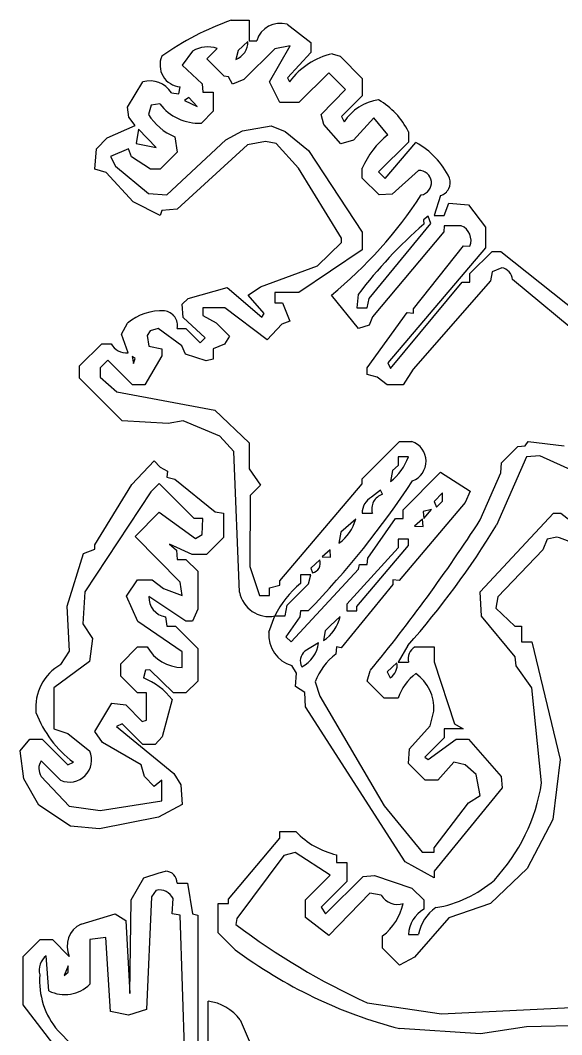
# Model space of a CAD drawing. Header units: millimetres. Extents: x 1.7 to 41.6, y 1.6 to 35.8.
# Drawn here: x 1.76 to 6.22, y 27.04 to 35.41 of the extents above; entities that cross this region are included whole.
import ezdxf

# ---------------------------------------------------------------- set-up
doc = ezdxf.new("R2010")
doc.units = ezdxf.units.MM
doc.linetypes.add('Continuous2', pattern=[0])
doc.layers.add('Unnamed Level 1', color=1, linetype='Continuous')

msp = doc.modelspace()

# ---------------------------------------------------------------- linework, layer by layer
at = {"layer": 'Unnamed Level 1', "color": 1, "linetype": 'Continuous2', "lineweight": -3}
for p, q in [((3.495, 35.412), (3.643, 35.412)), ((3.643, 35.412), (3.643, 35.242)), ((3.957, 35.379), (4.151, 35.23)), ((3.632, 35.238), (3.552, 35.164)), ((3.643, 35.242), (3.706, 35.242)), ((4.151, 35.23), (4.151, 35.145)), ((3.177, 35.157), (3.092, 35.043)), ((3.295, 35.094), (3.38, 35.179)), ((3.552, 35.164), (3.533, 35.088)), ((3.855, 35.176), (3.599, 34.923)), ((3.812, 34.903), (3.982, 35.2)), ((3.982, 35.2), (3.855, 35.176)), ((3.437, 34.952), (3.295, 35.094)), ((4.151, 35.145), (3.96, 34.936)), ((4.329, 35.136), (4.393, 35.115)), ((4.393, 35.115), (4.575, 34.933)), ((3.092, 35.043), (3.255, 34.887)), ((4.299, 34.979), (4.054, 34.734)), ((4.439, 34.84), (4.299, 34.979)), ((2.64, 34.696), (2.766, 34.903)), ((3.473, 34.946), (3.437, 34.952)), ((3.505, 34.885), (3.473, 34.946)), ((3.599, 34.923), (3.505, 34.885)), ((3.897, 34.734), (3.812, 34.903)), ((3.96, 34.936), (3.976, 34.905)), ((4.575, 34.933), (4.575, 34.789)), ((3.003, 34.814), (3.062, 34.805)), ((3.062, 34.805), (3.074, 34.864)), ((3.255, 34.887), (3.262, 34.819)), ((3.262, 34.819), (3.346, 34.819)), ((3.346, 34.819), (3.346, 34.662)), ((4.236, 34.636), (4.439, 34.84)), ((3.147, 34.776), (3.109, 34.75)), ((3.109, 34.75), (3.215, 34.702)), ((3.215, 34.702), (3.147, 34.776)), ((4.054, 34.734), (3.897, 34.734)), ((4.575, 34.789), (4.405, 34.619)), ((2.65, 34.613), (2.64, 34.696)), ((2.836, 34.713), (2.813, 34.636)), ((2.906, 34.723), (2.836, 34.713)), ((3.346, 34.662), (3.249, 34.564)), ((2.702, 34.543), (2.65, 34.613)), ((4.259, 34.553), (4.236, 34.636)), ((4.405, 34.619), (4.426, 34.573)), ((4.672, 34.607), (4.503, 34.424)), ((4.786, 34.467), (4.672, 34.607)), ((2.471, 34.441), (2.702, 34.543)), ((2.732, 34.513), (2.711, 34.395)), ((2.876, 34.363), (2.732, 34.513)), ((3.45, 34.425), (3.589, 34.499)), ((3.589, 34.499), (3.824, 34.542)), ((3.824, 34.542), (3.939, 34.494)), ((3.939, 34.494), (4.132, 34.337)), ((4.398, 34.394), (4.259, 34.553)), ((4.956, 34.493), (4.956, 34.407)), ((2.385, 34.351), (2.471, 34.441)), ((2.711, 34.395), (2.876, 34.363)), ((2.965, 33.971), (3.45, 34.425)), ((3.029, 34.45), (3.05, 34.323)), ((3.778, 34.411), (3.63, 34.384)), ((3.867, 34.395), (3.778, 34.411)), ((4.049, 34.191), (3.867, 34.395)), ((4.503, 34.424), (4.398, 34.394)), ((4.956, 34.407), (4.711, 34.162)), ((4.765, 34.107), (5.019, 34.404)), ((2.372, 34.183), (2.385, 34.351)), ((2.647, 34.353), (2.499, 34.289)), ((2.673, 34.285), (2.647, 34.353)), ((3.05, 34.323), (2.91, 34.183)), ((3.63, 34.384), (3.05, 33.855)), ((4.132, 34.337), (4.575, 33.663)), ((2.499, 34.289), (2.542, 34.209)), ((2.829, 34.183), (2.673, 34.285)), ((2.463, 34.156), (2.372, 34.183)), ((2.688, 33.914), (2.463, 34.156)), ((2.542, 34.209), (2.813, 33.982)), ((2.91, 34.183), (2.829, 34.183)), ((4.405, 33.616), (4.049, 34.191)), ((4.575, 34.111), (4.575, 34.192)), ((4.711, 34.162), (4.765, 34.107)), ((5.04, 34.173), (4.822, 33.977)), ((4.714, 33.971), (4.575, 34.111)), ((2.813, 33.982), (2.965, 33.971)), ((4.822, 33.977), (4.714, 33.971)), ((2.91, 33.802), (2.688, 33.914)), ((5.222, 33.966), (5.168, 33.802)), ((5.252, 33.802), (5.289, 33.904)), ((5.289, 33.904), (5.452, 33.891)), ((5.452, 33.891), (5.591, 33.705)), ((2.923, 33.844), (2.91, 33.802)), ((3.05, 33.855), (2.923, 33.844)), ((4.633, 33.118), (5.14, 33.735)), ((5.118, 33.796), (5.082, 33.767)), ((5.082, 33.767), (5.083, 33.73)), ((5.14, 33.735), (5.118, 33.796)), ((5.168, 33.802), (5.252, 33.802)), ((4.575, 33.663), (4.575, 33.518)), ((5.248, 33.666), (4.659, 32.967)), ((5.252, 33.717), (5.248, 33.666)), ((5.392, 33.717), (5.252, 33.717)), ((5.591, 33.705), (5.591, 33.535)), ((4.208, 33.387), (4.405, 33.578)), ((4.405, 33.578), (4.405, 33.616)), ((4.575, 33.518), (4.054, 33.167)), ((5.591, 33.535), (4.786, 32.586)), ((4.998, 33.033), (5.412, 33.552)), ((5.412, 33.552), (5.464, 33.548)), ((5.464, 33.324), (5.646, 33.505)), ((5.646, 33.505), (5.718, 33.505)), ((5.718, 33.505), (6.362, 32.993)), ((3.738, 33.214), (4.208, 33.387)), ((5.464, 33.251), (5.464, 33.324)), ((5.648, 33.336), (5.634, 33.264)), ((5.727, 33.371), (5.648, 33.336)), ((4.808, 32.54), (5.401, 33.251)), ((5.634, 33.264), (4.996, 32.533)), ((5.401, 33.251), (5.464, 33.251)), ((6.684, 32.552), (5.815, 33.273)), ((3.14, 33.118), (3.461, 33.209)), ((3.461, 33.209), (3.749, 32.964)), ((3.634, 33.145), (3.738, 33.214)), ((3.768, 32.993), (3.634, 33.145)), ((4.054, 33.167), (3.855, 33.167)), ((3.855, 33.167), (3.855, 33.082)), ((4.545, 32.87), (4.321, 33.145)), ((4.543, 33.15), (4.532, 33.04)), ((3.092, 33.07), (3.14, 33.118)), ((3.098, 32.961), (3.092, 33.07)), ((3.855, 33.082), (3.918, 33.082)), ((3.918, 33.082), (3.979, 32.931)), ((4.617, 33.04), (4.633, 33.118)), ((3.443, 33.04), (3.262, 33.04)), ((3.262, 33.04), (3.262, 32.976)), ((3.262, 32.976), (3.371, 32.915)), ((3.791, 32.777), (3.443, 33.04)), ((3.749, 32.964), (3.768, 32.993)), ((4.532, 33.04), (4.617, 33.04)), ((4.617, 32.546), (4.946, 33.001)), ((4.946, 33.001), (4.998, 32.997)), ((4.998, 32.997), (4.998, 33.033)), ((2.59, 32.822), (2.64, 32.914)), ((3.28, 32.792), (3.098, 32.961)), ((3.371, 32.915), (3.482, 32.807)), ((3.912, 32.906), (3.791, 32.777)), ((3.979, 32.931), (3.912, 32.906)), ((4.633, 32.898), (4.545, 32.87)), ((4.659, 32.967), (4.633, 32.898)), ((2.645, 32.669), (2.59, 32.822)), ((2.828, 32.85), (2.802, 32.812)), ((2.802, 32.812), (2.817, 32.724)), ((2.893, 32.87), (2.828, 32.85)), ((3.087, 32.727), (2.893, 32.87)), ((3.05, 32.87), (3.122, 32.87)), ((3.122, 32.87), (3.24, 32.752)), ((3.482, 32.807), (3.441, 32.741)), ((2.245, 32.561), (2.427, 32.743)), ((2.427, 32.743), (2.504, 32.743)), ((2.817, 32.724), (2.923, 32.701)), ((3.118, 32.658), (3.087, 32.727)), ((3.24, 32.752), (3.28, 32.792)), ((3.441, 32.741), (3.346, 32.701)), ((2.704, 32.622), (2.679, 32.639)), ((2.679, 32.639), (2.69, 32.582)), ((2.923, 32.643), (2.783, 32.404)), ((2.923, 32.701), (2.923, 32.643)), ((3.288, 32.603), (3.118, 32.658)), ((3.346, 32.701), (3.346, 32.616)), ((2.245, 32.459), (2.245, 32.561)), ((2.478, 32.607), (2.414, 32.544)), ((2.681, 32.404), (2.478, 32.607)), ((2.69, 32.582), (2.704, 32.622)), ((3.346, 32.616), (3.288, 32.603)), ((4.786, 32.586), (4.808, 32.54)), ((2.414, 32.544), (2.414, 32.468)), ((2.414, 32.468), (2.552, 32.348)), ((4.617, 32.489), (4.617, 32.546)), ((4.7, 32.469), (4.617, 32.489)), ((4.782, 32.404), (4.7, 32.469)), ((4.996, 32.533), (4.914, 32.404)), ((2.596, 32.108), (2.245, 32.459)), ((2.783, 32.404), (2.681, 32.404)), ((4.914, 32.404), (4.782, 32.404)), ((2.552, 32.348), (3.359, 32.195)), ((3.359, 32.195), (3.643, 31.926)), ((2.976, 32.087), (2.596, 32.108)), ((3.099, 32.108), (2.976, 32.087)), ((3.401, 31.981), (3.099, 32.108)), ((3.516, 31.854), (3.401, 31.981)), ((3.643, 31.926), (3.643, 31.711)), ((4.575, 31.629), (4.884, 31.938)), ((4.884, 31.938), (4.986, 31.938)), ((5.724, 31.762), (5.858, 31.896)), ((5.858, 31.896), (5.919, 31.902)), ((5.919, 31.902), (5.943, 31.938)), ((5.943, 31.938), (6.24, 31.901)), ((3.563, 30.695), (3.516, 31.854)), ((4.956, 31.811), (4.871, 31.811)), ((4.871, 31.811), (4.871, 31.739)), ((5.93, 31.811), (5.683, 31.247)), ((6.041, 31.819), (5.93, 31.811)), ((6.5, 31.609), (6.041, 31.819)), ((2.676, 31.584), (2.859, 31.778)), ((2.859, 31.778), (2.91, 31.726)), ((2.91, 31.726), (2.969, 31.694)), ((4.871, 31.739), (4.825, 31.699)), ((5.718, 31.68), (5.724, 31.762)), ((2.969, 31.694), (2.965, 31.642)), ((2.965, 31.642), (3.029, 31.627)), ((3.643, 31.711), (3.736, 31.578)), ((4.825, 31.699), (4.808, 31.608)), ((4.914, 31.375), (5.222, 31.684)), ((5.222, 31.684), (5.465, 31.529)), ((5.549, 31.29), (5.718, 31.68)), ((2.372, 31.085), (2.676, 31.584)), ((2.902, 31.591), (2.832, 31.521)), ((3.189, 31.303), (2.902, 31.591)), ((3.029, 31.627), (3.363, 31.356)), ((3.736, 31.578), (3.652, 31.492)), ((3.897, 30.789), (4.575, 31.587)), ((4.575, 31.587), (4.575, 31.629)), ((2.832, 31.521), (2.289, 30.696)), ((3.652, 31.492), (3.648, 30.907)), ((4.726, 31.537), (4.653, 31.478)), ((4.744, 31.502), (4.726, 31.537)), ((5.237, 31.515), (5.168, 31.442)), ((5.238, 31.444), (5.237, 31.515)), ((5.465, 31.529), (5.425, 31.435)), ((5.425, 31.435), (4.881, 30.79)), ((5.168, 31.442), (5.189, 31.396)), ((5.189, 31.396), (5.238, 31.444)), ((2.702, 31.155), (2.902, 31.354)), ((2.902, 31.354), (3.201, 31.137)), ((3.262, 31.303), (3.189, 31.303)), ((3.255, 31.171), (3.262, 31.303)), ((3.363, 31.356), (3.431, 31.345)), ((3.431, 31.345), (3.431, 31.146)), ((4.522, 31.298), (4.441, 31.224)), ((4.575, 31.3449), (4.575, 31.345)), ((4.575, 31.345), (4.659, 31.345)), ((4.623, 30.976), (4.85, 31.303)), ((4.85, 31.303), (4.914, 31.303)), ((4.914, 31.303), (4.914, 31.375)), ((5.072, 31.298), (5.007, 31.239)), ((5.077, 31.236), (5.072, 31.298)), ((5.148, 31.377), (5.079, 31.361)), ((5.079, 31.361), (5.083, 31.303)), ((5.083, 31.303), (5.148, 31.377)), ((5.549, 30.697), (6.154, 31.345)), ((6.154, 31.345), (6.214, 31.345)), ((6.214, 31.345), (6.608, 31.036)), ((4.441, 31.224), (4.399, 31.189)), ((5.007, 31.239), (5.077, 31.236)), ((3.073, 30.777), (2.702, 31.155)), ((3.201, 31.137), (3.255, 31.171)), ((3.431, 31.146), (3.292, 31.006)), ((4.399, 31.189), (4.384, 31.1)), ((4.956, 31.133), (4.871, 31.133)), ((4.871, 31.133), (4.871, 31.061)), ((4.956, 31.079), (4.956, 31.133)), ((6.1, 31.133), (6.066, 31.043)), ((6.181, 31.148), (6.1, 31.133)), ((2.277, 31.013), (2.372, 31.049)), ((2.372, 31.049), (2.372, 31.085)), ((3.172, 31.006), (2.986, 31.091)), ((2.986, 31.091), (3.044, 31.042)), ((4.871, 31.061), (4.448, 30.595)), ((4.532, 30.576), (4.956, 31.079)), ((2.142, 30.58), (2.277, 31.013)), ((3.044, 31.042), (3.05, 30.964)), ((3.05, 30.964), (3.122, 30.964)), ((3.122, 30.964), (3.219, 30.867)), ((3.292, 31.006), (3.172, 31.006)), ((4.31, 31.044), (4.245, 30.985)), ((4.245, 30.985), (4.315, 30.982)), ((4.315, 30.982), (4.31, 31.044)), ((4.617, 30.922), (4.623, 30.976)), ((6.066, 31.043), (5.694, 30.656)), ((3.648, 30.907), (3.728, 30.667)), ((3.99, 30.285), (4.545, 30.883)), ((4.225, 30.96), (4.151, 30.892)), ((4.151, 30.892), (4.165, 30.853)), ((4.545, 30.883), (4.554, 30.922)), ((4.554, 30.922), (4.617, 30.922)), ((2.632, 30.661), (2.723, 30.795)), ((2.723, 30.795), (2.843, 30.795)), ((2.843, 30.795), (2.936, 30.726)), ((3.219, 30.867), (3.219, 30.553)), ((4.151, 30.837), (4.066, 30.837)), ((4.066, 30.837), (4.066, 30.765)), ((4.133, 30.764), (4.151, 30.837)), ((4.881, 30.79), (4.829, 30.795)), ((4.829, 30.795), (4.829, 30.759)), ((2.936, 30.726), (3.092, 30.667)), ((3.092, 30.667), (3.073, 30.777)), ((3.812, 30.731), (3.897, 30.752)), ((3.812, 30.667), (3.812, 30.731)), ((3.897, 30.752), (3.897, 30.789)), ((3.957, 30.588), (4.133, 30.764)), ((4.829, 30.759), (4.401, 30.236)), ((2.289, 30.696), (2.272, 30.432)), ((2.726, 30.453), (2.632, 30.661)), ((3.12, 30.456), (2.817, 30.659)), ((3.728, 30.667), (3.812, 30.667)), ((5.56, 30.497), (5.549, 30.697)), ((5.694, 30.656), (5.676, 30.562)), ((2.162, 30.207), (2.142, 30.58)), ((3.219, 30.553), (3.177, 30.456)), ((3.939, 30.498), (3.957, 30.588)), ((4.448, 30.595), (4.448, 30.54)), ((4.532, 30.54), (4.532, 30.576)), ((5.676, 30.562), (5.833, 30.413)), ((2.952, 30.491), (2.965, 30.413)), ((3.805, 30.364), (3.855, 30.498)), ((3.855, 30.498), (3.939, 30.498)), ((4.062, 30.49), (3.946, 30.326)), ((4.066, 30.54), (4.062, 30.49)), ((4.13, 30.54), (4.066, 30.54)), ((4.395, 30.494), (4.314, 30.42)), ((4.448, 30.54), (4.532, 30.54)), ((5.836, 30.161), (5.56, 30.497)), ((2.272, 30.432), (2.352, 30.311)), ((3.092, 30.202), (2.726, 30.453)), ((2.965, 30.413), (3.037, 30.413)), ((3.037, 30.413), (3.219, 30.231)), ((3.177, 30.456), (3.12, 30.456)), ((4.314, 30.42), (4.27, 30.375)), ((5.833, 30.413), (5.888, 30.413)), ((5.888, 30.413), (5.888, 30.286)), ((2.352, 30.311), (2.327, 30.123)), ((3.946, 30.326), (3.99, 30.285)), ((4.27, 30.375), (4.257, 30.295)), ((2.584, 30.104), (2.723, 30.244)), ((2.723, 30.244), (2.801, 30.244)), ((3.219, 30.231), (3.219, 29.96)), ((4.216, 30.276), (4.103, 30.208)), ((4.363, 30.244), (4.358, 30.183)), ((4.401, 30.236), (4.363, 30.244)), ((4.951, 30.254), (4.871, 30.117)), ((5.011, 30.244), (5.168, 30.244)), ((5.168, 30.244), (5.169, 30.119)), ((5.888, 30.286), (5.973, 30.286)), ((5.973, 30.286), (6.207, 29.313)), ((2.09, 30.098), (2.162, 30.207)), ((3.092, 30.074), (3.092, 30.202)), ((5.845, 30.087), (5.836, 30.161)), ((2.327, 30.123), (2.033, 29.905)), ((2.584, 30.002), (2.584, 30.104)), ((2.789, 30.05), (2.771, 29.987)), ((2.823, 30.054), (2.789, 30.05)), ((3.02, 29.863), (2.823, 30.054)), ((4.034, 30.026), (3.995, 30.089)), ((4.617, 29.96), (4.642, 30.047)), ((4.861, 30.112), (4.78, 30.038)), ((4.871, 30.117), (4.956, 30.117)), ((5.169, 30.119), (5.337, 29.609)), ((5.973, 29.905), (5.845, 30.087)), ((2.723, 29.863), (2.584, 30.002)), ((3.219, 29.96), (3.122, 29.863)), ((4.024, 29.917), (4.034, 30.026)), ((4.757, 29.82), (4.617, 29.96)), ((4.78, 30.038), (4.807, 29.989)), ((2.033, 29.905), (2.033, 29.566)), ((4.102, 29.866), (4.024, 29.917)), ((4.187, 29.955), (4.226, 29.836)), ((6.055, 29.121), (5.973, 29.905)), ((2.796, 29.863), (2.723, 29.863)), ((2.796, 29.638), (2.796, 29.863)), ((3.007, 29.808), (2.925, 29.502)), ((3.122, 29.863), (3.02, 29.863)), ((4.109, 29.748), (4.102, 29.866)), ((4.226, 29.836), (4.756, 28.932)), ((4.871, 29.82), (4.757, 29.82)), ((2.371, 29.546), (2.512, 29.778)), ((2.512, 29.778), (2.626, 29.766)), ((2.626, 29.766), (2.762, 29.629)), ((4.931, 28.469), (4.109, 29.748)), ((5.136, 29.593), (5.166, 29.714)), ((2.762, 29.629), (2.796, 29.638)), ((2.033, 29.566), (2.149, 29.53)), ((2.433, 29.454), (2.371, 29.546)), ((2.596, 29.609), (2.55, 29.587)), ((2.55, 29.587), (3.022, 29.199)), ((2.766, 29.439), (2.596, 29.609)), ((4.966, 29.403), (5.136, 29.593)), ((5.409, 29.566), (5.252, 29.566)), ((5.252, 29.566), (5.252, 29.494)), ((5.337, 29.609), (5.409, 29.566)), ((1.756, 29.385), (1.834, 29.481)), ((1.834, 29.481), (1.936, 29.481)), ((1.936, 29.481), (2.148, 29.27)), ((2.149, 29.53), (2.33, 29.384)), ((2.925, 29.502), (2.868, 29.439)), ((5.252, 29.494), (5.092, 29.333)), ((5.12, 29.313), (5.35, 29.481)), ((5.35, 29.481), (5.452, 29.481)), ((5.452, 29.481), (5.72, 29.173)), ((1.786, 29.154), (1.756, 29.385)), ((2.753, 29.27), (2.433, 29.454)), ((2.868, 29.439), (2.766, 29.439)), ((4.956, 29.282), (4.966, 29.403)), ((2.088, 29.143), (1.927, 29.303)), ((2.148, 29.27), (2.194, 29.291)), ((5.092, 29.333), (5.12, 29.313)), ((5.331, 29.291), (5.198, 29.143)), ((5.424, 29.271), (5.331, 29.291)), ((6.207, 29.313), (6.147, 28.819)), ((2.78, 29.174), (2.753, 29.27)), ((5.095, 29.143), (4.956, 29.282)), ((5.515, 29.191), (5.424, 29.271)), ((1.909, 28.938), (1.786, 29.154)), ((1.929, 29.175), (2.159, 28.93)), ((2.859, 29.091), (2.78, 29.174)), ((2.923, 29.143), (2.859, 29.091)), ((2.923, 28.973), (2.923, 29.143)), ((3.022, 29.199), (3.079, 29.104)), ((5.198, 29.143), (5.095, 29.143)), ((5.549, 29.016), (5.515, 29.191)), ((5.72, 29.173), (5.73, 29.081)), ((3.079, 29.104), (3.092, 28.943)), ((5.73, 29.081), (5.168, 28.393)), ((2.415, 28.894), (2.923, 28.973)), ((5.168, 28.586), (5.453, 28.957)), ((5.453, 28.957), (5.549, 29.016)), ((2.171, 28.764), (1.909, 28.938)), ((2.159, 28.93), (2.415, 28.894)), ((3.092, 28.943), (2.897, 28.838)), ((4.756, 28.932), (5.071, 28.55)), ((2.897, 28.838), (2.409, 28.742)), ((6.147, 28.819), (5.936, 28.414)), ((2.409, 28.742), (2.171, 28.764)), ((3.897, 28.664), (3.897, 28.719)), ((3.897, 28.719), (4.029, 28.719)), ((3.473, 28.162), (3.897, 28.664)), ((4.022, 28.546), (3.928, 28.523)), ((4.312, 28.359), (4.022, 28.546)), ((5.071, 28.55), (5.168, 28.55)), ((5.168, 28.55), (5.168, 28.586)), ((3.928, 28.523), (3.541, 28.003)), ((4.363, 28.528), (4.363, 28.465)), ((4.363, 28.465), (4.448, 28.465)), ((4.448, 28.465), (4.448, 28.308)), ((5.168, 28.338), (4.931, 28.469)), ((2.774, 28.338), (2.902, 28.38)), ((2.902, 28.38), (2.952, 28.393)), ((5.168, 28.393), (5.168, 28.338)), ((5.936, 28.414), (5.632, 28.127)), ((2.669, 28.156), (2.774, 28.338)), ((3.05, 28.294), (3.135, 28.295)), ((3.05, 28.2936), (3.05, 28.294)), ((3.135, 28.295), (3.177, 28.041)), ((4.109, 28.156), (4.312, 28.359)), ((4.448, 28.308), (4.236, 28.096)), ((4.272, 28.041), (4.582, 28.35)), ((4.582, 28.35), (4.678, 28.357)), ((4.678, 28.357), (4.986, 28.253)), ((2.877, 28.235), (2.838, 28.181)), ((4.638, 28.211), (4.299, 27.863)), ((4.733, 28.194), (4.638, 28.211)), ((4.986, 28.253), (5.083, 28.156)), ((2.658, 27.383), (2.669, 28.156)), ((2.838, 28.181), (2.798, 27.251)), ((3.007, 28.041), (3.016, 28.167)), ((3.389, 27.884), (3.389, 28.126)), ((3.389, 28.126), (3.473, 28.126)), ((3.473, 28.126), (3.473, 28.162)), ((4.109, 28.011), (4.109, 28.156)), ((5.083, 28.156), (5.083, 28.079)), ((5.632, 28.127), (5.291, 28.007)), ((2.257, 27.957), (2.537, 28.04)), ((2.537, 28.04), (2.626, 27.986)), ((3.073, 28.031), (3.007, 28.041)), ((3.177, 28.041), (3.219, 28.029)), ((4.236, 28.096), (4.272, 28.041)), ((2.626, 27.986), (2.658, 27.383)), ((3.12, 26.686), (3.073, 28.031)), ((3.219, 28.029), (3.219, 26.813)), ((3.541, 28.003), (3.534, 27.953)), ((4.299, 27.863), (4.109, 28.011)), ((5.291, 28.007), (5.007, 27.685)), ((3.528, 27.745), (3.389, 27.884)), ((4.956, 27.872), (5.041, 27.872)), ((1.779, 27.69), (1.919, 27.829)), ((1.919, 27.829), (2.021, 27.829)), ((2.021, 27.829), (2.16, 27.69)), ((2.461, 27.846), (2.33, 27.829)), ((2.33, 27.829), (2.33, 27.461)), ((2.499, 27.236), (2.461, 27.846)), ((4.744, 27.757), (4.744, 27.859)), ((4.884, 27.618), (4.744, 27.757)), ((1.779, 27.291), (1.779, 27.69)), ((1.991, 27.406), (1.97, 27.694)), ((5.007, 27.685), (4.884, 27.618)), ((2.15, 27.613), (2.118, 27.533)), ((2.118, 27.533), (2.151, 27.559)), ((2.151, 27.559), (2.15, 27.613)), ((2.278, 26.644), (1.779, 27.291)), ((3.304, 26.813), (3.304, 27.321)), ((4.615, 27.307), (5.228, 27.217)), ((5.228, 27.217), (7.271, 27.317)), ((2.649, 27.205), (2.499, 27.236)), ((2.798, 27.251), (2.649, 27.205)), ((3.57, 27.168), (3.685, 26.898)), ((7.126, 27.136), (5.93, 27.109)), ((2.067, 27.076), (2.824, 26.312)), ((5.551, 27.051), (4.882, 27.094)), ((5.93, 27.109), (5.551, 27.051))]:
    msp.add_line(p, q, dxfattribs=at)
for centre, radius, start, end in [((4.2284, 33.3003), 2.2354, 109.15118, 125.72844), ((3.9006, 35.1839), 0.2031, 73.87446, 163.37874), ((3.4774, 35.2324), 0.1547, 291.07504, 2.08741), ((3.3011, 34.9597), 0.2331, 70.20651, 122.16369), ((3.0875, 35.043), 0.1795, 156.36116, 265.69969), ((4.4696, 34.5359), 0.6164, 103.18785, 143.21274), ((2.8256, 34.7017), 0.2099, 32.32961, 106.50591), ((4.7628, 34.3598), 0.3986, 97.46464, 147.65944), ((4.4007, 34.2193), 0.6191, 26.24037, 59.91816), ((3.229, 34.9703), 0.4068, 217.43731, 272.82199), ((3.2206, 34.8909), 0.4807, 212.02133, 246.51401), ((5.255, 33.8887), 0.7446, 129.04195, 155.96211), ((4.6921, 33.8196), 0.6696, 25.79747, 60.77958), ((5.0444, 34.0713), 0.1018, 279.94946, 92.48189), ((5.1878, 34.0741), 0.1134, 287.55755, 18.99573), ((2.0264, 35.9488), 3.623, 309.29599, 326.91385), ((7.5503, 30.8915), 3.7609, 130.99791, 143.09309), ((5.3402, 33.5951), 0.1324, 339.16649, 66.98404), ((5.7054, 33.2631), 0.11, 5.15077, 78.69517), ((2.9223, 32.5727), 0.443, 86.93677, 129.5965), ((2.9305, 32.8941), 0.1219, 348.62072, 82.67889), ((2.6326, 32.8167), 0.1482, 209.82475, 274.79352), ((4.9274, 31.7741), 0.1741, 291.43392, 70.32353), ((4.5591, 31.9449), 0.4189, 306.45485, 341.35628), ((-1.1923, 35.6965), 7.4106, 315.90659, 326.55252), ((4.7249, 31.3465), 0.1499, 118.65379, 180.5938), ((4.7796, 31.3812), 0.1259, 106.40573, 196.73202), ((4.1927, 31.3804), 0.3395, 304.3029, 345.94598), ((-6.2254, 38.9292), 14.0354, 320.73997, 327.0246), ((-0.2428, 34.8489), 6.9346, 318.50073, 328.70695), ((6.0585, 30.665), 0.4983, 33.90874, 75.76429), ((4.1491, 30.9322), 0.0808, 281.32134, 20.11554), ((4.5354, 30.1772), 0.7522, 128.60794, 154.75635), ((2.9785, 30.6505), 0.1617, 176.99034, 260.5782), ((3.8082, 30.7435), 0.2499, 191.18229, 280.80503), ((4.0752, 30.5684), 0.3283, 303.618, 346.90223), ((4.0689, 30.3432), 0.2648, 175.49788, 253.78382), ((3.0938, 30.4112), 0.3372, 209.72146, 269.69223), ((3.9597, 30.3093), 0.2585, 296.99206, 352.59563), ((5.0712, 30.1425), 0.118, 120.69155, 192.47715), ((4.1655, 30.1283), 0.1013, 128.09012, 209.11944), ((4.665, 29.7746), 0.5109, 126.93527, 159.32469), ((2.2884, 29.7442), 0.4056, 119.28489, 185.97598), ((4.7463, 30.089), 0.117, 301.26522, 11.32938), ((2.5777, 29.487), 0.536, 36.78196, 68.85916), ((5.2707, 29.6841), 0.4222, 126.59518, 161.21608), ((4.8119, 29.735), 0.3547, 356.60281, 54.28083), ((2.7597, 30.038), 0.937, 201.01188, 232.8618), ((2.1607, 29.312), 0.1839, 246.70406, 23.05878), ((2.0256, 29.2405), 0.1167, 147.63757, 214.15286), ((4.5464, 29.3601), 1.5274, 317.08265, 350.99529), ((4.5165, 29.184), 0.6737, 223.64444, 256.82895), ((2.951, 28.294), 0.099, 359.77882, 89.42266), ((5.0211, 29.0584), 0.9797, 279.45091, 311.08846), ((2.904, 28.1141), 0.1238, 25.26674, 102.59738), ((4.8673, 28.2766), 0.1577, 211.58677, 287.23101), ((4.4522, 28.2324), 0.4739, 308.0058, 347.02427), ((5.2174, 27.8541), 0.262, 120.85562, 176.08268), ((5.3763, 27.8123), 0.3406, 124.78708, 169.90052), ((2.3434, 27.7745), 0.2019, 115.3277, 204.7407), ((7.0505, 32.61), 5.8355, 232.94336, 245.33202), ((5.8826, 30.9087), 3.9437, 233.34135, 255.30244), ((2.0543, 27.5777), 0.1436, 125.93462, 195.64985), ((2.5551, 27.4913), 0.6408, 175.73111, 220.39479), ((2.1225, 27.6677), 0.2929, 243.31628, 315.11417), ((3.2514, 26.9218), 0.4026, 37.69351, 82.49265)]:
    msp.add_arc(centre, radius, start, end, dxfattribs=at)

doc.saveas('drawing.dxf')
